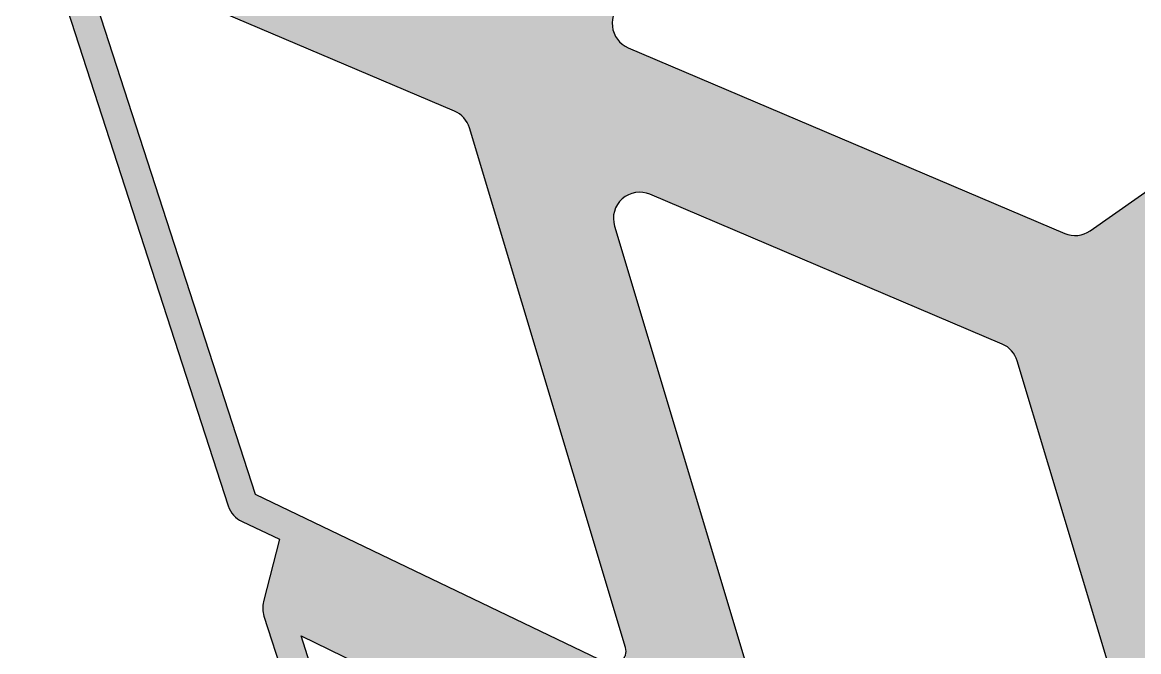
# Model space of a CAD drawing. Extents: x 181 to 485, y 440 to 775.
# Drawn here: x 181.5 to 266.4, y 603.7 to 651.6 of the extents above; entities that cross this region are included whole.
import ezdxf

# ---------------------------------------------------------------- set-up
doc = ezdxf.new("R2010")
doc.units = 0
doc.layers.add('LAYER_01', color=7, linetype='CONTINUOUS')

# ---------------------------------------------------------------- blocks, each defined once
blk = doc.blocks.new('*U1')
at = {"layer": 'LAYER_01', "linetype": 'CONTINUOUS'}
for points in [[(187.089, 645.864), (182.312, 665.465), (187.089, 668.511)], [(182.312, 660.608), (182.312, 665.465), (187.089, 645.864)], [(191.354, 654.604), (191.354, 665.04), (214.368, 644.819)], [(214.368, 644.819), (191.354, 665.04), (214.368, 655.255)], [(226.367, 607.377), (218.675, 654.451), (226.367, 659.869)], [(226.368, 651.522), (226.367, 659.869), (226.368, 659.87)], [(226.367, 651.457), (226.367, 659.869), (226.368, 651.522)], [(226.368, 651.522), (226.368, 659.87), (226.37, 651.587)], [(214.368, 644.819), (214.368, 655.255), (214.417, 644.798)], [(214.417, 644.798), (214.368, 655.255), (214.417, 655.234)], [(214.417, 644.798), (214.417, 655.234), (214.465, 644.775)], [(214.465, 644.775), (214.417, 655.234), (214.465, 655.213)], [(214.465, 644.775), (214.465, 655.213), (214.513, 644.75)], [(214.513, 644.75), (214.465, 655.213), (214.513, 655.193)], [(214.513, 644.75), (214.513, 655.193), (214.561, 644.725)], [(214.561, 644.725), (214.513, 655.193), (214.561, 655.173)], [(214.561, 644.725), (214.561, 655.173), (214.608, 644.697)], [(214.608, 644.697), (214.561, 655.173), (214.608, 655.153)], [(214.608, 644.697), (214.608, 655.153), (214.654, 644.669)], [(214.654, 644.669), (214.608, 655.153), (214.654, 655.133)], [(214.654, 644.669), (214.654, 655.133), (214.7, 644.639)], [(214.7, 644.639), (214.654, 655.133), (214.7, 655.114)], [(214.7, 644.639), (214.7, 655.114), (214.745, 644.608)], [(214.745, 644.608), (214.7, 655.114), (214.745, 655.094)], [(214.745, 644.608), (214.745, 655.094), (214.79, 644.575)], [(214.79, 644.575), (214.745, 655.094), (214.79, 655.075)], [(214.79, 644.575), (214.79, 655.075), (214.833, 644.541)], [(214.833, 644.541), (214.79, 655.075), (214.833, 655.057)], [(214.833, 644.541), (214.833, 655.057), (214.876, 644.506)], [(214.876, 644.506), (214.833, 655.057), (214.876, 655.039)], [(214.876, 644.506), (214.876, 655.039), (214.918, 644.47)], [(214.918, 644.47), (214.876, 655.039), (214.918, 655.021)], [(214.918, 644.47), (214.918, 655.021), (214.959, 644.432)], [(214.959, 644.432), (214.918, 655.021), (214.959, 655.003)], [(214.959, 644.432), (214.959, 655.003), (214.999, 644.394)], [(214.999, 644.394), (214.959, 655.003), (214.999, 654.986)], [(214.999, 644.394), (214.999, 654.986), (215.038, 644.354)], [(215.038, 644.354), (214.999, 654.986), (215.038, 654.97)], [(215.038, 644.354), (215.038, 654.97), (215.076, 644.313)], [(215.076, 644.313), (215.038, 654.97), (215.076, 654.954)], [(215.076, 644.313), (215.076, 654.954), (215.112, 644.271)], [(215.112, 644.271), (215.076, 654.954), (215.112, 654.938)], [(215.112, 644.271), (215.112, 654.938), (215.148, 644.228)], [(215.148, 644.228), (215.112, 654.938), (215.148, 654.923)], [(215.148, 644.228), (215.148, 654.923), (215.182, 644.184)], [(215.182, 644.184), (215.148, 654.923), (215.182, 654.909)], [(215.182, 644.184), (215.182, 654.909), (215.215, 644.139)], [(215.215, 644.139), (215.182, 654.909), (215.215, 654.895)], [(215.215, 644.139), (215.215, 654.895), (215.246, 644.093)], [(215.246, 644.093), (215.215, 654.895), (215.246, 654.881)], [(215.246, 644.093), (215.246, 654.881), (215.276, 644.047)], [(215.276, 644.047), (215.246, 654.881), (215.276, 654.869)], [(215.276, 644.047), (215.276, 654.869), (215.305, 644)], [(215.305, 644), (215.276, 654.869), (215.305, 654.856)], [(215.305, 644), (215.305, 654.856), (215.333, 643.952)], [(215.333, 643.952), (215.305, 654.856), (215.333, 654.845)], [(215.333, 643.952), (215.333, 654.845), (215.359, 643.904)], [(215.359, 643.904), (215.333, 654.845), (215.359, 654.834)], [(215.359, 643.904), (215.359, 654.834), (215.383, 643.855)], [(215.383, 643.855), (215.359, 654.834), (215.383, 654.823)], [(215.383, 643.855), (215.383, 654.823), (215.407, 643.805)], [(215.407, 643.805), (215.383, 654.823), (215.407, 654.813)], [(215.407, 643.805), (215.407, 654.813), (215.428, 643.756)], [(215.428, 643.756), (215.407, 654.813), (215.428, 654.804)], [(215.428, 643.756), (215.428, 654.804), (215.449, 643.706)], [(215.449, 643.706), (215.428, 654.804), (215.449, 654.795)], [(215.449, 643.706), (215.449, 654.795), (215.468, 643.655)], [(215.468, 643.655), (215.449, 654.795), (215.468, 654.787)], [(215.468, 643.655), (215.468, 654.787), (215.485, 643.605)], [(215.485, 643.605), (215.468, 654.787), (215.485, 654.78)], [(215.485, 643.605), (215.485, 654.78), (215.501, 643.554)], [(215.501, 643.554), (215.485, 654.78), (215.501, 654.773)], [(215.501, 643.554), (215.501, 654.773), (216.74, 639.427)], [(216.74, 639.427), (215.501, 654.773), (216.74, 654.246)], [(216.74, 639.427), (216.74, 654.246), (216.797, 639.239)], [(216.797, 639.239), (216.74, 654.246), (216.797, 654.223)], [(216.797, 639.239), (216.797, 654.223), (216.855, 639.047)], [(216.855, 639.047), (216.797, 654.223), (216.855, 654.202)], [(216.855, 639.047), (216.855, 654.202), (216.913, 638.852)], [(216.913, 638.852), (216.855, 654.202), (216.913, 654.182)], [(216.913, 638.852), (216.913, 654.182), (216.973, 638.654)], [(216.973, 638.654), (216.913, 654.182), (216.973, 654.164)], [(216.973, 638.654), (216.973, 654.164), (217.033, 638.452)], [(217.033, 638.452), (216.973, 654.164), (217.033, 654.147)], [(217.033, 638.452), (217.033, 654.147), (217.095, 638.248)], [(217.095, 638.248), (217.033, 654.147), (217.095, 654.133)], [(217.095, 638.248), (217.095, 654.133), (217.157, 638.041)], [(217.157, 638.041), (217.095, 654.133), (217.157, 654.12)], [(217.157, 638.041), (217.157, 654.12), (217.22, 637.832)], [(217.22, 637.832), (217.157, 654.12), (217.22, 654.11)], [(217.22, 637.832), (217.22, 654.11), (217.283, 637.621)], [(217.283, 637.621), (217.22, 654.11), (217.283, 654.101)], [(217.283, 637.621), (217.283, 654.101), (217.347, 637.409)], [(217.347, 637.409), (217.283, 654.101), (217.347, 654.094)], [(217.347, 637.409), (217.347, 654.094), (217.411, 637.195)], [(217.411, 637.195), (217.347, 654.094), (217.411, 654.09)], [(217.411, 637.195), (217.411, 654.09), (217.476, 636.98)], [(217.476, 636.98), (217.411, 654.09), (217.476, 654.087)], [(217.476, 636.98), (217.476, 654.087), (217.54, 636.765)], [(217.54, 636.765), (217.476, 654.087), (217.54, 654.087)], [(217.605, 636.549), (217.54, 654.087), (217.605, 654.088)], [(217.54, 636.765), (217.54, 654.087), (217.605, 636.549)], [(217.67, 636.334), (217.605, 654.088), (217.67, 654.092)], [(217.605, 636.549), (217.605, 654.088), (217.67, 636.334)], [(217.734, 636.119), (217.67, 654.092), (217.734, 654.098)], [(217.67, 636.334), (217.67, 654.092), (217.734, 636.119)], [(217.799, 635.904), (217.734, 654.098), (217.799, 654.106)], [(217.734, 636.119), (217.734, 654.098), (217.799, 635.904)], [(217.863, 635.691), (217.799, 654.106), (217.863, 654.116)], [(217.799, 635.904), (217.799, 654.106), (217.863, 635.691)], [(217.926, 635.479), (217.863, 654.116), (217.926, 654.128)], [(217.863, 635.691), (217.863, 654.116), (217.926, 635.479)], [(217.989, 635.269), (217.926, 654.128), (217.989, 654.142)], [(217.926, 635.479), (217.926, 654.128), (217.989, 635.269)], [(218.052, 635.061), (217.989, 654.142), (218.052, 654.158)], [(217.989, 635.269), (217.989, 654.142), (218.052, 635.061)], [(218.114, 634.855), (218.052, 654.158), (218.114, 654.176)], [(218.052, 635.061), (218.052, 654.158), (218.114, 634.855)], [(218.175, 634.652), (218.114, 654.176), (218.175, 654.196)], [(218.114, 634.855), (218.114, 654.176), (218.175, 634.652)], [(218.235, 634.452), (218.175, 654.196), (218.235, 654.218)], [(218.175, 634.652), (218.175, 654.196), (218.235, 634.452)], [(218.294, 634.255), (218.235, 654.218), (218.294, 654.241)], [(218.235, 634.452), (218.235, 654.218), (218.294, 634.255)], [(218.352, 634.062), (218.294, 654.241), (218.352, 654.267)], [(218.294, 634.255), (218.294, 654.241), (218.352, 634.062)], [(218.409, 633.872), (218.352, 654.267), (218.409, 654.294)], [(218.352, 634.062), (218.352, 654.267), (218.409, 633.872)], [(218.465, 633.687), (218.409, 654.294), (218.465, 654.322)], [(218.409, 633.872), (218.409, 654.294), (218.465, 633.687)], [(218.519, 633.505), (218.465, 654.322), (218.519, 654.352)], [(218.465, 633.687), (218.465, 654.322), (218.519, 633.505)], [(218.572, 633.328), (218.519, 654.352), (218.572, 654.384)], [(218.519, 633.505), (218.519, 654.352), (218.572, 633.328)], [(218.624, 633.156), (218.572, 654.384), (218.624, 654.417)], [(218.572, 633.328), (218.572, 654.384), (218.624, 633.156)], [(218.675, 632.988), (218.624, 654.417), (218.675, 654.451)], [(218.624, 633.156), (218.624, 654.417), (218.675, 632.988)], [(218.675, 632.988), (218.675, 654.451), (226.367, 607.377)], [(187.089, 645.864), (187.089, 653.399), (187.089, 645.864)], [(187.089, 645.864), (187.089, 653.399), (187.089, 653.363)], [(187.089, 645.864), (187.089, 653.363), (187.09, 645.861)], [(187.09, 645.861), (187.089, 653.363), (187.09, 653.327)], [(187.09, 645.861), (187.09, 653.327), (187.092, 645.856)], [(187.092, 645.856), (187.09, 653.327), (187.092, 653.291)], [(187.092, 645.856), (187.092, 653.291), (187.094, 645.85)], [(187.094, 645.85), (187.092, 653.291), (187.094, 653.255)], [(187.094, 645.85), (187.094, 653.255), (187.097, 645.841)], [(187.097, 645.841), (187.094, 653.255), (187.097, 653.22)], [(187.097, 645.841), (187.097, 653.22), (187.1, 645.83)], [(187.1, 645.83), (187.097, 653.22), (187.1, 653.184)], [(187.1, 645.83), (187.1, 653.184), (187.104, 645.818)], [(187.104, 645.818), (187.1, 653.184), (187.104, 653.149)], [(187.104, 645.818), (187.104, 653.149), (187.109, 645.804)], [(187.109, 645.804), (187.104, 653.149), (187.109, 653.114)], [(187.109, 645.804), (187.109, 653.114), (187.114, 645.788)], [(187.114, 645.788), (187.109, 653.114), (187.114, 653.079)], [(187.114, 645.788), (187.114, 653.079), (187.12, 645.77)], [(187.12, 645.77), (187.114, 653.079), (187.12, 653.044)], [(187.12, 645.77), (187.12, 653.044), (187.133, 645.728)], [(187.133, 645.728), (187.12, 653.044), (187.133, 652.976)], [(187.133, 645.728), (187.133, 652.976), (187.149, 645.68)], [(187.149, 645.68), (187.133, 652.976), (187.149, 652.908)], [(187.149, 645.68), (187.149, 652.908), (187.167, 645.625)], [(187.167, 645.625), (187.149, 652.908), (187.167, 652.842)], [(187.167, 645.625), (187.167, 652.842), (187.187, 645.564)], [(187.187, 645.564), (187.167, 652.842), (187.187, 652.777)], [(187.187, 645.564), (187.187, 652.777), (197.153, 614.801)], [(197.153, 614.801), (187.187, 652.777), (197.153, 622.014)], [(226.367, 607.377), (226.367, 651.457), (226.369, 607.371)], [(226.369, 607.371), (226.367, 651.457), (226.369, 651.392)], [(226.369, 607.371), (226.369, 651.392), (226.373, 607.359)], [(226.373, 607.359), (226.369, 651.392), (226.373, 651.328)], [(226.373, 607.359), (226.373, 651.328), (226.378, 607.34)], [(226.378, 607.34), (226.373, 651.328), (226.378, 651.265)], [(226.378, 607.34), (226.378, 651.265), (226.386, 607.314)], [(226.386, 607.314), (226.378, 651.265), (226.386, 651.202)], [(226.386, 607.314), (226.386, 651.202), (226.396, 607.282)], [(226.396, 607.282), (226.386, 651.202), (226.396, 651.138)], [(226.396, 607.282), (226.396, 651.138), (226.408, 607.242)], [(226.408, 607.242), (226.396, 651.138), (226.408, 651.075)], [(226.408, 607.242), (226.408, 651.075), (226.422, 607.195)], [(226.422, 607.195), (226.408, 651.075), (226.422, 651.011)], [(226.422, 607.195), (226.422, 651.011), (226.438, 607.141)], [(226.438, 607.141), (226.422, 651.011), (226.438, 650.948)], [(226.438, 607.141), (226.438, 650.948), (226.457, 607.079)], [(226.457, 607.079), (226.438, 650.948), (226.457, 650.884)], [(226.457, 607.079), (226.457, 650.884), (226.458, 607.075)], [(226.458, 607.075), (226.457, 650.884), (226.458, 650.881)], [(226.458, 636.662), (226.458, 650.881), (226.458, 636.698)], [(226.458, 636.698), (226.458, 650.881), (226.458, 650.879)], [(226.458, 636.698), (226.458, 650.879), (226.459, 636.733)], [(226.459, 636.733), (226.458, 650.879), (226.459, 650.876)], [(226.459, 636.733), (226.459, 650.876), (226.461, 636.769)], [(226.461, 636.769), (226.459, 650.876), (226.461, 650.871)], [(226.461, 636.769), (226.461, 650.871), (226.463, 636.805)], [(226.463, 636.805), (226.461, 650.871), (226.463, 650.864)], [(226.463, 636.805), (226.463, 650.864), (226.466, 636.841)], [(226.466, 636.841), (226.463, 650.864), (226.466, 650.854)], [(226.466, 636.841), (226.466, 650.854), (226.47, 636.877)], [(226.47, 636.877), (226.466, 650.854), (226.47, 650.843)], [(226.47, 636.877), (226.47, 650.843), (226.474, 636.913)], [(226.474, 636.913), (226.47, 650.843), (226.474, 650.83)], [(226.474, 636.913), (226.474, 650.83), (226.477, 636.933)], [(226.477, 636.933), (226.474, 650.83), (226.477, 650.821)], [(226.477, 636.933), (226.477, 650.821), (226.479, 636.949)], [(226.479, 636.949), (226.477, 650.821), (226.479, 650.815)], [(226.479, 636.949), (226.479, 650.815), (226.485, 636.984)], [(226.485, 636.984), (226.479, 650.815), (226.485, 650.8)], [(226.485, 636.984), (226.485, 650.8), (226.491, 637.02)], [(226.491, 637.02), (226.485, 650.8), (226.491, 650.783)], [(226.491, 637.02), (226.491, 650.783), (226.498, 637.056)], [(226.498, 637.056), (226.491, 650.783), (226.498, 650.764)], [(226.498, 637.056), (226.498, 650.764), (226.5, 637.064)], [(226.5, 637.064), (226.498, 650.764), (226.5, 650.759)], [(226.5, 637.064), (226.5, 650.759), (226.506, 637.091)], [(226.506, 637.091), (226.5, 650.759), (226.506, 650.744)], [(226.506, 637.091), (226.506, 650.744), (226.514, 637.127)], [(226.514, 637.127), (226.506, 650.744), (226.514, 650.724)], [(226.514, 637.127), (226.514, 650.724), (226.523, 637.162)], [(226.523, 637.162), (226.514, 650.724), (226.523, 650.702)], [(226.523, 637.162), (226.523, 650.702), (226.525, 637.17)], [(226.525, 637.17), (226.523, 650.702), (226.525, 650.697)], [(226.525, 637.17), (226.525, 650.697), (226.533, 637.197)], [(226.533, 637.197), (226.525, 650.697), (226.533, 650.68)], [(226.533, 637.197), (226.533, 650.68), (226.543, 637.232)], [(226.543, 637.232), (226.533, 650.68), (226.543, 650.657)], [(226.543, 637.232), (226.543, 650.657), (226.552, 637.263)], [(226.552, 637.263), (226.543, 650.657), (226.552, 650.635)], [(226.552, 637.263), (226.552, 650.635), (226.554, 637.267)], [(226.554, 637.267), (226.552, 650.635), (226.554, 650.633)], [(226.554, 637.267), (226.554, 650.633), (226.565, 637.301)], [(226.565, 637.301), (226.554, 650.633), (226.565, 650.609)], [(226.565, 637.301), (226.565, 650.609), (226.577, 637.335)], [(226.577, 637.335), (226.565, 650.609), (226.577, 650.584)], [(226.577, 637.335), (226.577, 650.584), (226.582, 637.348)], [(226.582, 637.348), (226.577, 650.584), (226.582, 650.575)], [(226.582, 637.348), (226.582, 650.575), (226.59, 637.369)], [(226.59, 637.369), (226.582, 650.575), (226.59, 650.56)], [(226.59, 637.369), (226.59, 650.56), (226.603, 637.403)], [(226.603, 637.403), (226.59, 650.56), (226.603, 650.534)], [(226.603, 637.403), (226.603, 650.534), (226.613, 637.428)], [(226.613, 637.428), (226.603, 650.534), (226.613, 650.515)], [(226.613, 637.428), (226.613, 650.515), (226.617, 637.437)], [(226.617, 637.437), (226.613, 650.515), (226.617, 650.509)], [(226.617, 637.437), (226.617, 650.509), (226.631, 637.47)], [(226.631, 637.47), (226.617, 650.509), (226.631, 650.483)], [(226.631, 637.47), (226.631, 650.483), (226.646, 637.503)], [(226.646, 637.503), (226.631, 650.483), (226.646, 650.457)], [(226.646, 637.503), (226.646, 650.457), (226.647, 637.504)], [(226.647, 637.504), (226.646, 650.457), (226.647, 650.456)], [(226.647, 637.504), (226.647, 650.456), (226.662, 637.535)], [(226.662, 637.535), (226.647, 650.456), (226.662, 650.431)], [(226.662, 637.535), (226.662, 650.431), (226.678, 637.568)], [(226.678, 637.568), (226.662, 650.431), (226.678, 650.405)], [(226.678, 637.568), (226.678, 650.405), (226.683, 637.576)], [(226.683, 637.576), (226.678, 650.405), (226.683, 650.398)], [(226.683, 637.576), (226.683, 650.398), (226.695, 637.599)], [(226.695, 637.599), (226.683, 650.398), (226.695, 650.38)], [(226.695, 637.599), (226.695, 650.38), (226.712, 637.631)], [(226.712, 637.631), (226.695, 650.38), (226.712, 650.354)], [(226.712, 637.631), (226.712, 650.354), (226.72, 637.645)], [(226.72, 637.645), (226.712, 650.354), (226.72, 650.341)], [(226.72, 637.645), (226.72, 650.341), (226.73, 637.662)], [(226.73, 637.662), (226.72, 650.341), (226.73, 650.328)], [(226.73, 637.662), (226.73, 650.328), (226.748, 637.693)], [(226.748, 637.693), (226.73, 650.328), (226.748, 650.302)], [(226.748, 637.693), (226.748, 650.302), (226.76, 637.712)], [(226.76, 637.712), (226.748, 650.302), (226.76, 650.286)], [(226.76, 637.712), (226.76, 650.286), (226.767, 637.723)], [(226.767, 637.723), (226.76, 650.286), (226.767, 650.277)], [(226.767, 637.723), (226.767, 650.277), (226.786, 637.753)], [(226.786, 637.753), (226.767, 650.277), (226.786, 650.252)], [(226.786, 637.753), (226.786, 650.252), (226.801, 637.776)], [(226.801, 637.776), (226.786, 650.252), (226.801, 650.232)], [(226.801, 637.776), (226.801, 650.232), (226.806, 637.782)], [(226.806, 637.782), (226.801, 650.232), (226.806, 650.226)], [(226.806, 637.782), (226.806, 650.226), (226.826, 637.811)], [(226.826, 637.811), (226.806, 650.226), (226.826, 650.202)], [(226.826, 637.811), (226.826, 650.202), (226.844, 637.837)], [(226.844, 637.837), (226.826, 650.202), (226.844, 650.179)], [(226.844, 637.837), (226.844, 650.179), (226.847, 637.84)], [(226.847, 637.84), (226.844, 650.179), (226.847, 650.177)], [(226.847, 637.84), (226.847, 650.177), (226.868, 637.868)], [(226.868, 637.868), (226.847, 650.177), (226.868, 650.153)], [(226.868, 637.868), (226.868, 650.153), (226.889, 637.896)], [(226.889, 637.896), (226.868, 650.153), (226.889, 650.129)], [(226.889, 637.896), (226.889, 650.129), (226.889, 637.896)], [(226.889, 637.896), (226.889, 650.129), (226.889, 650.128)], [(226.889, 637.896), (226.889, 650.128), (226.933, 637.95)], [(226.933, 637.95), (226.889, 650.128), (226.933, 650.082)], [(226.933, 637.95), (226.933, 650.082), (226.936, 637.953)], [(226.936, 637.953), (226.933, 650.082), (226.936, 650.079)], [(226.936, 637.953), (226.936, 650.079), (226.979, 638.002)], [(226.979, 638.002), (226.936, 650.079), (226.979, 650.036)], [(226.979, 638.002), (226.979, 650.036), (226.984, 638.007)], [(226.984, 638.007), (226.979, 650.036), (226.984, 650.032)], [(226.984, 638.007), (226.984, 650.032), (227.026, 638.052)], [(227.026, 638.052), (226.984, 650.032), (227.026, 649.993)], [(227.026, 638.052), (227.026, 649.993), (227.033, 638.059)], [(227.033, 638.059), (227.026, 649.993), (227.033, 649.986)], [(227.033, 638.059), (227.033, 649.986), (227.074, 638.099)], [(227.074, 638.099), (227.033, 649.986), (227.074, 649.95)], [(227.074, 638.099), (227.074, 649.95), (227.084, 638.109)], [(227.084, 638.109), (227.074, 649.95), (227.084, 649.942)], [(227.084, 638.109), (227.084, 649.942), (227.124, 638.145)], [(227.124, 638.145), (227.084, 649.942), (227.124, 649.91)], [(227.124, 638.145), (227.124, 649.91), (227.136, 638.156)], [(227.136, 638.156), (227.124, 649.91), (227.136, 649.9)], [(227.136, 638.156), (227.136, 649.9), (227.175, 638.189)], [(227.175, 638.189), (227.136, 649.9), (227.175, 649.871)], [(227.175, 638.189), (227.175, 649.871), (227.189, 638.201)], [(227.189, 638.201), (227.175, 649.871), (227.189, 649.86)], [(227.189, 638.201), (227.189, 649.86), (227.227, 638.232)], [(227.227, 638.232), (227.189, 649.86), (227.227, 649.833)], [(227.227, 638.232), (227.227, 649.833), (227.244, 638.244)], [(227.244, 638.244), (227.227, 649.833), (227.244, 649.821)], [(227.244, 638.244), (227.244, 649.821), (227.282, 638.273)], [(227.282, 638.273), (227.244, 649.821), (227.282, 649.796)], [(227.282, 638.273), (227.282, 649.796), (227.299, 638.285)], [(227.299, 638.285), (227.282, 649.796), (227.299, 649.785)], [(227.299, 638.285), (227.299, 649.785), (227.339, 638.313)], [(227.339, 638.313), (227.299, 649.785), (227.339, 649.761)], [(227.339, 638.313), (227.339, 649.761), (227.355, 638.323)], [(227.355, 638.323), (227.339, 649.761), (227.355, 649.751)], [(227.355, 638.323), (227.355, 649.751), (227.397, 638.351)], [(227.397, 638.351), (227.355, 649.751), (227.397, 649.727)], [(227.397, 638.351), (227.397, 649.727), (227.411, 638.36)], [(227.411, 638.36), (227.397, 649.727), (227.411, 649.719)], [(227.411, 638.36), (227.411, 649.719), (227.427, 638.369)], [(227.427, 638.369), (227.411, 649.719), (227.427, 649.711)], [(227.427, 638.369), (227.427, 649.711), (227.457, 638.387)], [(227.457, 638.387), (227.427, 649.711), (227.457, 649.695)], [(227.457, 638.387), (227.457, 649.695), (227.469, 638.393)], [(227.469, 638.393), (227.457, 649.695), (227.469, 649.689)], [(227.469, 638.393), (227.469, 649.689), (227.488, 638.404)], [(227.488, 638.404), (227.469, 649.689), (227.488, 649.68)], [(227.488, 638.404), (227.488, 649.68), (227.519, 638.421)], [(227.519, 638.421), (227.488, 649.68), (227.519, 649.665)], [(227.519, 638.421), (227.519, 649.665), (227.526, 638.425)], [(227.526, 638.425), (227.519, 649.665), (227.526, 649.661)], [(227.526, 638.425), (227.526, 649.661), (227.551, 638.438)], [(227.551, 638.438), (227.526, 649.661), (227.551, 649.651)], [(227.551, 638.438), (227.551, 649.651), (227.583, 638.453)], [(227.583, 638.453), (227.551, 649.651), (227.583, 649.636)], [(227.583, 638.453), (227.583, 649.636), (227.585, 638.454)], [(227.585, 638.454), (227.583, 649.636), (227.585, 649.635)], [(227.585, 638.454), (227.585, 649.635), (227.615, 638.469)], [(227.615, 638.469), (227.585, 649.635), (227.615, 649.623)], [(227.615, 638.469), (227.615, 649.623), (227.647, 638.484)], [(227.647, 638.484), (227.615, 649.623), (227.647, 649.609)], [(227.647, 638.484), (227.647, 649.609), (227.68, 638.498)], [(227.68, 638.498), (227.647, 649.609), (227.68, 649.595)], [(227.68, 638.498), (227.68, 649.595), (227.713, 638.511)], [(227.713, 638.511), (227.68, 649.595), (227.713, 649.581)], [(227.713, 638.511), (227.713, 649.581), (227.747, 638.525)], [(227.747, 638.525), (227.713, 649.581), (227.747, 649.566)], [(227.747, 638.525), (227.747, 649.566), (227.781, 638.537)], [(227.781, 638.537), (227.747, 649.566), (227.781, 649.552)], [(227.781, 638.537), (227.781, 649.552), (227.815, 638.549)], [(227.815, 638.549), (227.781, 649.552), (227.815, 649.538)], [(227.815, 638.549), (227.815, 649.538), (227.849, 638.56)], [(227.849, 638.56), (227.815, 649.538), (227.849, 649.523)], [(227.849, 638.56), (227.849, 649.523), (227.884, 638.571)], [(227.884, 638.571), (227.849, 649.523), (227.884, 649.508)], [(227.884, 638.571), (227.884, 649.508), (227.918, 638.581)], [(227.918, 638.581), (227.884, 649.508), (227.918, 649.494)], [(227.918, 638.581), (227.918, 649.494), (227.953, 638.591)], [(227.953, 638.591), (227.918, 649.494), (227.953, 649.479)], [(227.953, 638.591), (227.953, 649.479), (227.989, 638.599)], [(227.989, 638.599), (227.953, 649.479), (227.989, 649.464)], [(227.989, 638.599), (227.989, 649.464), (228.024, 638.608)], [(228.024, 638.608), (227.989, 649.464), (228.024, 649.449)], [(228.024, 638.608), (228.024, 649.449), (228.06, 638.615)], [(228.06, 638.615), (228.024, 649.449), (228.06, 649.434)], [(228.06, 638.615), (228.06, 649.434), (228.095, 638.622)], [(228.095, 638.622), (228.06, 649.434), (228.095, 649.418)], [(228.095, 638.622), (228.095, 649.418), (228.131, 638.628)], [(228.131, 638.628), (228.095, 649.418), (228.131, 649.403)], [(228.131, 638.628), (228.131, 649.403), (228.167, 638.634)], [(228.167, 638.634), (228.131, 649.403), (228.167, 649.388)], [(228.167, 638.634), (228.167, 649.388), (228.203, 638.639)], [(228.203, 638.639), (228.167, 649.388), (228.203, 649.373)], [(228.203, 638.639), (228.203, 649.373), (228.239, 638.643)], [(228.239, 638.643), (228.203, 649.373), (228.239, 649.357)], [(228.239, 638.643), (228.239, 649.357), (228.275, 638.647)], [(228.275, 638.647), (228.239, 649.357), (228.275, 649.342)], [(228.275, 638.647), (228.275, 649.342), (228.311, 638.65)], [(228.311, 638.65), (228.275, 649.342), (228.311, 649.326)], [(228.311, 638.65), (228.311, 649.326), (228.348, 638.652)], [(228.348, 638.652), (228.311, 649.326), (228.348, 649.311)], [(228.348, 638.652), (228.348, 649.311), (228.384, 638.654)], [(228.384, 638.654), (228.348, 649.311), (228.384, 649.296)], [(228.384, 638.654), (228.384, 649.296), (228.42, 638.655)], [(228.42, 638.655), (228.384, 649.296), (228.42, 649.28)], [(228.42, 638.655), (228.42, 649.28), (228.456, 638.655)], [(228.456, 638.655), (228.42, 649.28), (228.456, 649.265)], [(228.456, 638.655), (228.456, 649.265), (228.492, 638.655)], [(228.492, 638.655), (228.456, 649.265), (228.492, 649.25)], [(228.492, 638.655), (228.492, 649.25), (228.528, 638.654)], [(228.528, 638.654), (228.492, 649.25), (228.528, 649.234)], [(228.528, 638.654), (228.528, 649.234), (228.564, 638.652)], [(228.564, 638.652), (228.528, 649.234), (228.564, 649.219)], [(228.564, 638.652), (228.564, 649.219), (228.6, 638.65)], [(228.6, 638.65), (228.564, 649.219), (228.6, 649.204)], [(228.6, 638.65), (228.6, 649.204), (228.636, 638.647)], [(228.636, 638.647), (228.6, 649.204), (228.636, 649.189)], [(228.636, 638.647), (228.636, 649.189), (228.671, 638.644)], [(228.671, 638.644), (228.636, 649.189), (228.671, 649.173)], [(228.671, 638.644), (228.671, 649.173), (228.707, 638.64)], [(228.707, 638.64), (228.671, 649.173), (228.707, 649.158)], [(228.707, 638.64), (228.707, 649.158), (228.742, 638.635)], [(228.742, 638.635), (228.707, 649.158), (228.742, 649.143)], [(228.742, 638.635), (228.742, 649.143), (228.777, 638.63)], [(228.777, 638.63), (228.742, 649.143), (228.777, 649.128)], [(228.777, 638.63), (228.777, 649.128), (228.812, 638.624)], [(228.812, 638.624), (228.777, 649.128), (228.812, 649.114)], [(228.812, 638.624), (228.812, 649.114), (228.846, 638.617)], [(228.846, 638.617), (228.812, 649.114), (228.846, 649.099)], [(228.846, 638.617), (228.846, 649.099), (228.881, 638.61)], [(228.881, 638.61), (228.846, 649.099), (228.881, 649.084)], [(228.881, 638.61), (228.881, 649.084), (228.915, 638.602)], [(228.915, 638.602), (228.881, 649.084), (228.915, 649.07)], [(228.915, 638.602), (228.915, 649.07), (228.983, 638.585)], [(228.983, 638.585), (228.915, 649.07), (228.983, 649.041)], [(228.983, 638.585), (228.983, 649.041), (229.049, 638.566)], [(229.049, 638.566), (228.983, 649.041), (229.049, 649.013)], [(229.049, 638.566), (229.049, 649.013), (229.114, 638.544)], [(229.114, 638.544), (229.049, 649.013), (229.114, 648.985)], [(229.114, 638.544), (229.114, 648.985), (229.178, 638.521)], [(229.178, 638.521), (229.114, 648.985), (229.178, 648.958)], [(229.178, 638.521), (229.178, 648.958), (229.24, 638.496)], [(229.24, 638.496), (229.178, 648.958), (229.24, 648.931)], [(229.24, 638.496), (229.24, 648.931), (256.049, 627.097)], [(256.049, 627.097), (229.24, 648.931), (256.049, 637.533)], [(268.139, 589.354), (262.736, 635.718), (268.139, 639.523)], [(256.049, 627.097), (256.049, 637.533), (256.098, 627.076)], [(256.098, 627.076), (256.049, 637.533), (256.098, 637.512)], [(256.098, 627.076), (256.098, 637.512), (256.146, 627.053)], [(256.146, 627.053), (256.098, 637.512), (256.146, 637.492)], [(256.146, 627.053), (256.146, 637.492), (256.194, 627.029)], [(256.194, 627.029), (256.146, 637.492), (256.194, 637.472)], [(256.194, 627.029), (256.194, 637.472), (256.241, 627.003)], [(256.241, 627.003), (256.194, 637.472), (256.241, 637.451)], [(256.241, 627.003), (256.241, 637.451), (256.289, 626.976)], [(256.289, 626.976), (256.241, 637.451), (256.289, 637.431)], [(256.289, 626.976), (256.289, 637.431), (256.335, 626.947)], [(256.335, 626.947), (256.289, 637.431), (256.335, 637.412)], [(256.335, 626.947), (256.335, 637.412), (256.381, 626.918)], [(256.381, 626.918), (256.335, 637.412), (256.381, 637.392)], [(256.381, 626.918), (256.381, 637.392), (256.426, 626.886)], [(256.426, 626.886), (256.381, 637.392), (256.426, 637.373)], [(256.426, 626.886), (256.426, 637.373), (256.471, 626.854)], [(256.471, 626.854), (256.426, 637.373), (256.471, 637.354)], [(256.471, 626.854), (256.471, 637.354), (256.514, 626.82)], [(256.514, 626.82), (256.471, 637.354), (256.514, 637.335)], [(256.514, 626.82), (256.514, 637.335), (256.557, 626.785)], [(256.557, 626.785), (256.514, 637.335), (256.557, 637.317)], [(256.557, 626.785), (256.557, 637.317), (256.599, 626.748)], [(256.599, 626.748), (256.557, 637.317), (256.599, 637.299)], [(256.599, 626.748), (256.599, 637.299), (256.64, 626.711)], [(256.64, 626.711), (256.599, 637.299), (256.64, 637.282)], [(256.64, 626.711), (256.64, 637.282), (256.68, 626.672)], [(256.68, 626.672), (256.64, 637.282), (256.68, 637.265)], [(256.68, 626.672), (256.68, 637.265), (256.719, 626.632)], [(256.719, 626.632), (256.68, 637.265), (256.719, 637.248)], [(256.719, 626.632), (256.719, 637.248), (256.756, 626.591)], [(256.756, 626.591), (256.719, 637.248), (256.756, 637.232)], [(256.756, 626.591), (256.756, 637.232), (256.793, 626.549)], [(256.793, 626.549), (256.756, 637.232), (256.793, 637.217)], [(256.793, 626.549), (256.793, 637.217), (256.828, 626.506)], [(256.828, 626.506), (256.793, 637.217), (256.828, 637.202)], [(256.828, 626.506), (256.828, 637.202), (256.862, 626.462)], [(256.862, 626.462), (256.828, 637.202), (256.862, 637.187)], [(256.862, 626.462), (256.862, 637.187), (256.895, 626.417)], [(256.895, 626.417), (256.862, 637.187), (256.895, 637.173)], [(256.895, 626.417), (256.895, 637.173), (256.927, 626.372)], [(256.927, 626.372), (256.895, 637.173), (256.927, 637.16)], [(256.927, 626.372), (256.927, 637.16), (256.957, 626.325)], [(256.957, 626.325), (256.927, 637.16), (256.957, 637.147)], [(256.957, 626.325), (256.957, 637.147), (256.986, 626.278)], [(256.986, 626.278), (256.957, 637.147), (256.986, 637.135)], [(256.986, 626.278), (256.986, 637.135), (257.013, 626.23)], [(257.013, 626.23), (256.986, 637.135), (257.013, 637.123)], [(257.013, 626.23), (257.013, 637.123), (257.039, 626.182)], [(257.039, 626.182), (257.013, 637.123), (257.039, 637.112)], [(257.039, 626.182), (257.039, 637.112), (257.064, 626.133)], [(257.064, 626.133), (257.039, 637.112), (257.064, 637.102)], [(257.064, 626.133), (257.064, 637.102), (257.087, 626.084)], [(257.087, 626.084), (257.064, 637.102), (257.087, 637.092)], [(257.087, 626.084), (257.087, 637.092), (257.109, 626.034)], [(257.109, 626.034), (257.087, 637.092), (257.109, 637.082)], [(257.109, 626.034), (257.109, 637.082), (257.129, 625.984)], [(257.129, 625.984), (257.109, 637.082), (257.129, 637.074)], [(257.129, 625.984), (257.129, 637.074), (257.148, 625.934)], [(257.148, 625.934), (257.129, 637.074), (257.148, 637.066)], [(257.148, 625.934), (257.148, 637.066), (257.166, 625.883)], [(257.166, 625.883), (257.148, 637.066), (257.166, 637.058)], [(257.166, 625.883), (257.166, 637.058), (257.182, 625.832)], [(257.182, 625.832), (257.166, 637.058), (257.182, 637.052)], [(226.458, 607.075), (226.458, 636.662), (226.458, 607.075)], [(226.458, 607.075), (226.458, 636.662), (226.458, 636.626)], [(226.458, 607.075), (226.458, 636.626), (226.459, 607.072)], [(226.459, 607.072), (226.458, 636.626), (226.459, 636.591)], [(226.459, 607.072), (226.459, 636.591), (226.46, 607.067)], [(226.46, 607.067), (226.459, 636.591), (226.46, 636.555)], [(226.46, 607.067), (226.46, 636.555), (226.462, 607.06)], [(226.462, 607.06), (226.46, 636.555), (226.462, 636.52)], [(226.462, 607.06), (226.462, 636.52), (226.465, 607.051)], [(226.465, 607.051), (226.462, 636.52), (226.465, 636.485)], [(226.465, 607.051), (226.465, 636.485), (226.468, 607.04)], [(226.468, 607.04), (226.465, 636.485), (226.468, 636.45)], [(226.468, 607.04), (226.468, 636.45), (226.472, 607.027)], [(226.472, 607.027), (226.468, 636.45), (226.472, 636.415)], [(226.472, 607.027), (226.472, 636.415), (226.482, 606.995)], [(226.482, 606.995), (226.472, 636.415), (226.482, 636.346)], [(226.482, 606.995), (226.482, 636.346), (226.494, 606.956)], [(226.494, 606.956), (226.482, 636.346), (226.494, 636.278)], [(226.494, 606.956), (226.494, 636.278), (226.508, 606.909)], [(226.508, 606.909), (226.494, 636.278), (226.508, 636.211)], [(226.508, 606.909), (226.508, 636.211), (226.524, 606.855)], [(226.524, 606.855), (226.508, 636.211), (226.524, 636.145)], [(257.182, 625.832), (257.182, 637.052), (260.801, 613.781)], [(260.801, 613.781), (257.182, 637.052), (260.801, 635.513)], [(226.524, 606.855), (226.524, 636.145), (226.542, 606.794)], [(226.542, 606.794), (226.524, 636.145), (226.542, 636.08)], [(226.542, 606.794), (226.542, 636.08), (227.377, 604.016)], [(227.377, 604.016), (226.542, 636.08), (227.377, 633.302)], [(260.801, 613.781), (260.801, 635.513), (260.858, 613.593)], [(260.858, 613.593), (260.801, 635.513), (260.858, 635.489)], [(260.858, 613.593), (260.858, 635.489), (260.916, 613.401)], [(260.916, 613.401), (260.858, 635.489), (260.916, 635.468)], [(260.916, 613.401), (260.916, 635.468), (260.974, 613.206)], [(260.974, 613.206), (260.916, 635.468), (260.974, 635.448)], [(260.974, 613.206), (260.974, 635.448), (261.034, 613.007)], [(261.034, 613.007), (260.974, 635.448), (261.034, 635.43)], [(261.034, 613.007), (261.034, 635.43), (261.094, 612.806)], [(261.094, 612.806), (261.034, 635.43), (261.094, 635.414)], [(261.094, 612.806), (261.094, 635.414), (261.156, 612.602)], [(261.156, 612.602), (261.094, 635.414), (261.156, 635.399)], [(261.156, 612.602), (261.156, 635.399), (261.218, 612.395)], [(261.218, 612.395), (261.156, 635.399), (261.218, 635.387)], [(261.218, 612.395), (261.218, 635.387), (261.281, 612.186)], [(261.281, 612.186), (261.218, 635.387), (261.281, 635.376)], [(261.281, 612.186), (261.281, 635.376), (261.344, 611.975)], [(261.344, 611.975), (261.281, 635.376), (261.344, 635.368)], [(261.344, 611.975), (261.344, 635.368), (261.408, 611.763)], [(261.408, 611.763), (261.344, 635.368), (261.408, 635.361)], [(261.408, 611.763), (261.408, 635.361), (261.472, 611.549)], [(261.472, 611.549), (261.408, 635.361), (261.472, 635.356)], [(261.472, 611.549), (261.472, 635.356), (261.536, 611.334)], [(261.536, 611.334), (261.472, 635.356), (261.536, 635.354)], [(261.731, 610.688), (261.666, 635.355), (261.731, 635.358)], [(261.795, 610.473), (261.731, 635.358), (261.795, 635.364)], [(261.731, 610.688), (261.731, 635.358), (261.795, 610.473)], [(261.86, 610.258), (261.795, 635.364), (261.86, 635.372)], [(261.795, 610.473), (261.795, 635.364), (261.86, 610.258)], [(261.924, 610.045), (261.86, 635.372), (261.924, 635.382)], [(261.86, 610.258), (261.86, 635.372), (261.924, 610.045)], [(261.987, 609.833), (261.924, 635.382), (261.987, 635.394)], [(261.924, 610.045), (261.924, 635.382), (261.987, 609.833)], [(262.05, 609.623), (261.987, 635.394), (262.05, 635.408)], [(261.987, 609.833), (261.987, 635.394), (262.05, 609.623)], [(262.113, 609.415), (262.05, 635.408), (262.113, 635.424)], [(262.05, 609.623), (262.05, 635.408), (262.113, 609.415)], [(262.175, 609.209), (262.113, 635.424), (262.175, 635.442)], [(262.113, 609.415), (262.113, 635.424), (262.175, 609.209)], [(262.236, 609.006), (262.175, 635.442), (262.236, 635.462)], [(262.175, 609.209), (262.175, 635.442), (262.236, 609.006)], [(262.296, 608.806), (262.236, 635.462), (262.296, 635.484)], [(262.236, 609.006), (262.236, 635.462), (262.296, 608.806)], [(262.355, 608.609), (262.296, 635.484), (262.355, 635.508)], [(262.296, 608.806), (262.296, 635.484), (262.355, 608.609)], [(262.413, 608.416), (262.355, 635.508), (262.413, 635.533)], [(262.355, 608.609), (262.355, 635.508), (262.413, 608.416)], [(262.47, 608.226), (262.413, 635.533), (262.47, 635.56)], [(262.413, 608.416), (262.413, 635.533), (262.47, 608.226)], [(262.526, 608.041), (262.47, 635.56), (262.526, 635.589)], [(262.47, 608.226), (262.47, 635.56), (262.526, 608.041)], [(262.58, 607.859), (262.526, 635.589), (262.58, 635.619)], [(262.526, 608.041), (262.526, 635.589), (262.58, 607.859)], [(262.633, 607.682), (262.58, 635.619), (262.633, 635.65)], [(262.58, 607.859), (262.58, 635.619), (262.633, 607.682)], [(262.685, 607.51), (262.633, 635.65), (262.685, 635.684)], [(262.633, 607.682), (262.633, 635.65), (262.685, 607.51)], [(262.736, 607.342), (262.685, 635.684), (262.736, 635.718)], [(262.685, 607.51), (262.685, 635.684), (262.736, 607.342)], [(262.736, 607.342), (262.736, 635.718), (268.139, 589.354)], [(261.536, 611.334), (261.536, 635.354), (261.601, 611.119)], [(261.601, 611.119), (261.536, 635.354), (261.601, 635.353)], [(261.666, 610.903), (261.601, 635.353), (261.666, 635.355)], [(261.601, 611.119), (261.601, 635.353), (261.666, 610.903)], [(261.666, 610.903), (261.666, 635.355), (261.731, 610.688)], [(227.377, 604.016), (227.377, 633.302), (227.386, 603.983)], [(227.386, 603.983), (227.377, 633.302), (227.386, 633.271)], [(227.386, 603.983), (227.386, 633.271), (227.394, 603.95)], [(227.394, 603.95), (227.386, 633.271), (227.394, 633.244)], [(227.394, 603.95), (227.394, 633.244), (227.398, 603.933)], [(227.398, 603.933), (227.394, 633.244), (227.398, 633.232)], [(227.398, 603.933), (227.398, 633.232), (227.401, 603.915)], [(227.401, 603.915), (227.398, 633.232), (227.401, 633.22)], [(227.401, 603.915), (227.401, 633.22), (227.404, 603.898)], [(227.404, 603.898), (227.401, 633.22), (227.404, 633.21)], [(227.404, 603.898), (227.404, 633.21), (227.407, 603.881)], [(227.407, 603.881), (227.404, 633.21), (227.407, 633.2)], [(227.407, 603.881), (227.407, 633.2), (227.41, 603.863)], [(227.41, 603.863), (227.407, 633.2), (227.41, 633.192)], [(227.41, 603.863), (227.41, 633.192), (227.412, 603.846)], [(227.412, 603.846), (227.41, 633.192), (227.412, 633.184)], [(227.412, 603.846), (227.412, 633.184), (227.414, 603.828)], [(227.414, 603.828), (227.412, 633.184), (227.414, 633.178)], [(227.414, 603.828), (227.414, 633.178), (227.416, 603.81)], [(227.416, 603.81), (227.414, 633.178), (227.416, 633.173)], [(227.416, 603.81), (227.416, 633.173), (227.417, 603.792)], [(227.417, 603.792), (227.416, 633.173), (227.417, 633.168)], [(227.417, 603.792), (227.417, 633.168), (227.418, 603.774)], [(227.418, 603.774), (227.417, 633.168), (227.418, 633.165)], [(227.418, 603.774), (227.418, 633.165), (227.419, 603.756)], [(227.419, 603.756), (227.418, 633.165), (227.419, 633.163)], [(227.419, 603.756), (227.419, 633.163), (227.419, 603.738)], [(227.419, 603.738), (227.419, 633.163), (227.419, 633.162)], [(227.419, 603.738), (227.419, 633.162), (227.419, 603.72)], [(227.419, 603.72), (227.419, 633.162), (227.419, 633.162)], [(227.419, 592.916), (227.419, 633.162), (230.483, 591.429)], [(230.483, 591.429), (227.419, 633.162), (230.483, 622.961)], [(230.483, 591.429), (230.483, 622.961), (230.528, 591.406)], [(230.528, 591.406), (230.483, 622.961), (230.528, 622.811)], [(230.528, 591.406), (230.528, 622.811), (230.573, 591.383)], [(230.573, 591.383), (230.528, 622.811), (230.573, 622.662)], [(230.573, 591.383), (230.573, 622.662), (230.617, 591.358)], [(230.617, 591.358), (230.573, 622.662), (230.617, 622.515)], [(197.153, 614.801), (197.153, 622.014), (197.169, 614.754)], [(197.169, 614.754), (197.153, 622.014), (197.169, 621.965)], [(197.169, 614.754), (197.169, 621.965), (197.186, 614.707)], [(197.186, 614.707), (197.169, 621.965), (197.186, 621.912)], [(197.186, 614.707), (197.186, 621.912), (197.205, 614.66)], [(197.205, 614.66), (197.186, 621.912), (197.205, 621.855)], [(197.205, 614.66), (197.205, 621.855), (197.225, 614.614)], [(197.225, 614.614), (197.205, 621.855), (197.225, 621.794)], [(197.225, 614.614), (197.225, 621.794), (197.246, 614.568)], [(197.246, 614.568), (197.225, 621.794), (197.246, 621.73)], [(230.617, 591.358), (230.617, 622.515), (230.661, 591.331)], [(230.661, 591.331), (230.617, 622.515), (230.661, 622.369)], [(230.661, 591.331), (230.661, 622.369), (230.704, 591.304)], [(230.704, 591.304), (230.661, 622.369), (230.704, 622.225)], [(230.704, 591.304), (230.704, 622.225), (230.747, 591.275)], [(230.747, 591.275), (230.704, 622.225), (230.747, 622.083)], [(230.747, 591.275), (230.747, 622.083), (230.789, 591.245)], [(230.789, 591.245), (230.747, 622.083), (230.789, 621.942)], [(230.789, 591.245), (230.789, 621.942), (230.83, 591.214)], [(230.83, 591.214), (230.789, 621.942), (230.83, 621.804)], [(230.83, 591.214), (230.83, 621.804), (230.871, 591.182)], [(230.871, 591.182), (230.83, 621.804), (230.871, 621.669)], [(197.246, 614.568), (197.246, 621.73), (197.268, 614.522)], [(197.268, 614.522), (197.246, 621.73), (197.268, 621.661)], [(197.268, 614.522), (197.268, 621.661), (197.291, 614.477)], [(197.291, 614.477), (197.268, 621.661), (197.291, 621.589)], [(197.291, 614.477), (197.291, 621.589), (197.316, 614.432)], [(197.316, 614.432), (197.291, 621.589), (197.316, 621.513)], [(197.316, 614.432), (197.316, 621.513), (197.342, 614.387)], [(197.342, 614.387), (197.316, 621.513), (197.342, 621.433)], [(197.342, 614.387), (197.342, 621.433), (197.369, 614.344)], [(197.369, 614.344), (197.342, 621.433), (197.369, 621.35)], [(197.369, 614.344), (197.369, 621.35), (197.397, 614.301)], [(197.397, 614.301), (197.369, 621.35), (197.397, 621.263)], [(197.397, 614.301), (197.397, 621.263), (197.426, 614.258)], [(197.426, 614.258), (197.397, 621.263), (197.426, 621.172)], [(197.426, 614.258), (197.426, 621.172), (197.457, 614.216)], [(197.457, 614.216), (197.426, 621.172), (197.457, 621.078)], [(197.457, 614.216), (197.457, 621.078), (197.488, 614.175)], [(197.488, 614.175), (197.457, 621.078), (197.488, 620.98)], [(197.488, 614.175), (197.488, 620.98), (197.521, 614.135)], [(197.521, 614.135), (197.488, 620.98), (197.521, 620.88)], [(230.871, 591.182), (230.871, 621.669), (230.911, 591.148)], [(230.911, 591.148), (230.871, 621.669), (230.911, 621.536)], [(230.911, 591.148), (230.911, 621.536), (230.95, 591.114)], [(230.95, 591.114), (230.911, 621.536), (230.95, 621.405)], [(230.95, 591.114), (230.95, 621.405), (230.988, 591.078)], [(230.988, 591.078), (230.95, 621.405), (230.988, 621.278)], [(230.988, 591.078), (230.988, 621.278), (231.026, 591.042)], [(231.026, 591.042), (230.988, 621.278), (231.026, 621.153)], [(231.026, 591.042), (231.026, 621.153), (231.062, 591.004)], [(231.062, 591.004), (231.026, 621.153), (231.062, 621.032)], [(231.062, 591.004), (231.062, 621.032), (231.098, 590.966)], [(231.098, 590.966), (231.062, 621.032), (231.098, 620.913)], [(197.521, 614.135), (197.521, 620.88), (197.555, 614.096)], [(197.555, 614.096), (197.521, 620.88), (197.555, 620.776)], [(197.555, 614.096), (197.555, 620.776), (197.589, 614.058)], [(197.589, 614.058), (197.555, 620.776), (197.589, 620.669)], [(197.589, 614.058), (197.589, 620.669), (197.625, 614.02)], [(197.625, 614.02), (197.589, 620.669), (197.625, 620.558)], [(197.625, 614.02), (197.625, 620.558), (197.662, 613.984)], [(197.662, 613.984), (197.625, 620.558), (197.662, 620.445)], [(197.662, 613.984), (197.662, 620.445), (197.699, 613.948)], [(197.699, 613.948), (197.662, 620.445), (197.699, 620.33)], [(197.699, 613.948), (197.699, 620.33), (197.738, 613.914)], [(197.738, 613.914), (197.699, 620.33), (197.738, 620.211)], [(197.738, 613.914), (197.738, 620.211), (197.777, 613.88)], [(197.777, 613.88), (197.738, 620.211), (197.777, 620.09)], [(197.777, 613.88), (197.777, 620.09), (197.817, 613.848)], [(197.817, 613.848), (197.777, 620.09), (197.817, 619.967)], [(231.098, 590.966), (231.098, 620.913), (231.132, 590.926)], [(231.132, 590.926), (231.098, 620.913), (231.132, 620.798)], [(231.132, 590.926), (231.132, 620.798), (231.166, 590.886)], [(231.166, 590.886), (231.132, 620.798), (231.166, 620.687)], [(231.166, 590.886), (231.166, 620.687), (231.198, 590.845)], [(231.198, 590.845), (231.166, 620.687), (231.198, 620.579)], [(231.198, 590.845), (231.198, 620.579), (231.229, 590.803)], [(231.229, 590.803), (231.198, 620.579), (231.229, 620.475)], [(231.229, 590.803), (231.229, 620.475), (231.26, 590.76)], [(231.26, 590.76), (231.229, 620.475), (231.26, 620.375)], [(231.26, 590.76), (231.26, 620.375), (231.289, 590.716)], [(231.289, 590.716), (231.26, 620.375), (231.289, 620.278)], [(231.289, 590.716), (231.289, 620.278), (231.316, 590.672)], [(231.316, 590.672), (231.289, 620.278), (231.316, 620.186)], [(231.316, 590.672), (231.316, 620.186), (231.343, 590.627)], [(231.343, 590.627), (231.316, 620.186), (231.343, 620.097)], [(231.343, 590.627), (231.343, 620.097), (231.368, 590.582)], [(231.368, 590.582), (231.343, 620.097), (231.368, 620.013)], [(197.817, 613.848), (197.817, 619.967), (197.857, 613.816)], [(197.857, 613.816), (197.817, 619.967), (197.857, 619.842)], [(197.857, 613.816), (197.857, 619.842), (197.899, 613.786)], [(197.899, 613.786), (197.857, 619.842), (197.899, 619.714)], [(197.899, 613.786), (197.899, 619.714), (197.941, 613.757)], [(197.941, 613.757), (197.899, 619.714), (197.941, 619.584)], [(197.941, 613.757), (197.941, 619.584), (197.983, 613.73)], [(197.983, 613.73), (197.941, 619.584), (197.983, 619.453)], [(197.983, 613.73), (197.983, 619.453), (198.026, 613.703)], [(198.026, 613.703), (197.983, 619.453), (198.026, 619.32)], [(198.026, 613.703), (198.026, 619.32), (198.07, 613.677)], [(198.07, 613.677), (198.026, 619.32), (198.07, 619.186)], [(231.368, 590.582), (231.368, 620.013), (231.392, 590.536)], [(231.392, 590.536), (231.368, 620.013), (231.392, 619.933)], [(231.392, 590.536), (231.392, 619.933), (231.415, 590.49)], [(231.415, 590.49), (231.392, 619.933), (231.415, 619.857)], [(231.415, 590.49), (231.415, 619.857), (231.437, 590.443)], [(231.437, 590.443), (231.415, 619.857), (231.437, 619.785)], [(231.437, 590.443), (231.437, 619.785), (231.457, 590.396)], [(231.457, 590.396), (231.437, 619.785), (231.457, 619.718)], [(231.457, 590.396), (231.457, 619.718), (231.476, 590.349)], [(231.476, 590.349), (231.457, 619.718), (231.476, 619.655)], [(231.476, 590.349), (231.476, 619.655), (231.494, 590.301)], [(231.494, 590.301), (231.476, 619.655), (231.494, 619.596)], [(231.494, 590.301), (231.494, 619.596), (231.51, 590.253)], [(231.51, 590.253), (231.494, 619.596), (231.51, 619.541)], [(231.51, 590.253), (231.51, 619.541), (231.525, 590.205)], [(231.525, 590.205), (231.51, 619.541), (231.525, 619.491)], [(231.525, 590.205), (231.525, 619.491), (238.052, 568.475)], [(238.052, 568.475), (231.525, 619.491), (238.052, 597.761)], [(198.07, 613.677), (198.07, 619.186), (198.114, 613.653)], [(198.114, 613.653), (198.07, 619.186), (198.114, 619.05)], [(198.114, 613.653), (198.114, 619.05), (198.158, 613.63)], [(198.158, 613.63), (198.114, 619.05), (198.158, 618.913)], [(198.158, 613.63), (198.158, 618.913), (198.203, 613.608)], [(198.203, 613.608), (198.158, 618.913), (198.203, 618.775)], [(198.203, 613.608), (198.203, 618.775), (199.206, 613.135)], [(199.206, 613.135), (198.203, 618.775), (199.206, 615.679)], [(199.206, 613.135), (199.206, 615.679), (201.061, 612.261)], [(201.061, 612.261), (199.206, 615.679), (201.061, 614.789)], [(201.061, 602.741), (201.061, 614.789), (202.692, 597.705)], [(202.692, 597.705), (201.061, 614.789), (202.692, 614.006)], [(202.692, 604.918), (202.692, 614.006), (225.986, 593.612)], [(225.986, 593.612), (202.692, 614.006), (225.986, 602.827)], [(201.061, 602.741), (199.872, 607.656), (201.061, 612.261)], [(199.799, 606.716), (199.797, 607.318), (199.799, 607.333)], [(199.802, 606.697), (199.799, 607.333), (199.802, 607.353)], [(199.799, 606.716), (199.799, 607.333), (199.802, 606.697)], [(199.805, 606.681), (199.802, 607.353), (199.805, 607.368)], [(199.802, 606.697), (199.802, 607.353), (199.805, 606.681)], [(199.808, 606.662), (199.805, 607.368), (199.808, 607.387)], [(199.805, 606.681), (199.805, 607.368), (199.808, 606.662)], [(199.811, 606.646), (199.808, 607.387), (199.811, 607.403)], [(199.808, 606.662), (199.808, 607.387), (199.811, 606.646)], [(199.815, 606.628), (199.811, 607.403), (199.815, 607.422)], [(199.811, 606.646), (199.811, 607.403), (199.815, 606.628)], [(199.818, 606.612), (199.815, 607.422), (199.818, 607.437)], [(199.815, 606.628), (199.815, 607.422), (199.818, 606.612)], [(199.822, 606.593), (199.818, 607.437), (199.822, 607.456)], [(199.818, 606.612), (199.818, 607.437), (199.822, 606.593)], [(199.826, 606.577), (199.822, 607.456), (199.826, 607.472)], [(199.822, 606.593), (199.822, 607.456), (199.826, 606.577)], [(199.83, 606.559), (199.826, 607.472), (199.83, 607.49)], [(199.826, 606.577), (199.826, 607.472), (199.83, 606.559)], [(199.834, 606.543), (199.83, 607.49), (199.834, 607.506)], [(199.83, 606.559), (199.83, 607.49), (199.834, 606.543)], [(199.839, 606.525), (199.834, 607.506), (199.839, 607.524)], [(199.834, 606.543), (199.834, 607.506), (199.839, 606.525)], [(199.843, 606.509), (199.839, 607.524), (199.843, 607.541)], [(199.839, 606.525), (199.839, 607.524), (199.843, 606.509)], [(199.852, 606.475), (199.843, 607.541), (199.852, 607.577)], [(199.843, 606.509), (199.843, 607.541), (199.852, 606.475)], [(199.862, 606.442), (199.852, 607.577), (199.862, 607.615)], [(199.852, 606.475), (199.852, 607.577), (199.862, 606.442)], [(199.872, 606.408), (199.862, 607.615), (199.872, 607.656)], [(199.862, 606.442), (199.862, 607.615), (199.872, 606.408)], [(199.872, 606.408), (199.872, 607.656), (201.061, 602.741)], [(199.776, 606.982), (199.775, 607.044), (199.776, 607.071)], [(199.775, 606.999), (199.775, 607.035), (199.775, 607.044)], [(199.775, 606.999), (199.775, 607.044), (199.776, 606.982)], [(199.777, 606.945), (199.776, 607.083), (199.777, 607.106)], [(199.776, 606.964), (199.776, 607.071), (199.776, 607.083)], [(199.776, 606.964), (199.776, 607.083), (199.777, 606.945)], [(199.776, 606.982), (199.776, 607.071), (199.776, 606.964)], [(199.779, 606.909), (199.777, 607.119), (199.779, 607.142)], [(199.777, 606.928), (199.777, 607.106), (199.777, 607.119)], [(199.777, 606.928), (199.777, 607.119), (199.779, 606.909)], [(199.777, 606.945), (199.777, 607.106), (199.777, 606.928)], [(199.781, 606.873), (199.779, 607.155), (199.781, 607.177)], [(199.779, 606.893), (199.779, 607.142), (199.779, 607.155)], [(199.779, 606.893), (199.779, 607.155), (199.781, 606.873)], [(199.779, 606.909), (199.779, 607.142), (199.779, 606.893)], [(199.782, 606.857), (199.781, 607.177), (199.782, 607.191)], [(199.781, 606.873), (199.781, 607.177), (199.782, 606.857)], [(199.784, 606.838), (199.782, 607.191), (199.784, 607.213)], [(199.782, 606.857), (199.782, 607.191), (199.784, 606.838)], [(199.785, 606.822), (199.784, 607.213), (199.785, 607.227)], [(199.784, 606.838), (199.784, 607.213), (199.785, 606.822)], [(199.788, 606.802), (199.785, 607.227), (199.788, 607.248)], [(199.785, 606.822), (199.785, 607.227), (199.788, 606.802)], [(199.789, 606.787), (199.788, 607.248), (199.789, 607.262)], [(199.788, 606.802), (199.788, 607.248), (199.789, 606.787)], [(199.792, 606.767), (199.789, 607.262), (199.792, 607.283)], [(199.789, 606.787), (199.789, 607.262), (199.792, 606.767)], [(199.794, 606.751), (199.792, 607.283), (199.794, 607.297)], [(199.792, 606.767), (199.792, 607.283), (199.794, 606.751)], [(199.797, 606.732), (199.794, 607.297), (199.797, 607.318)], [(199.794, 606.751), (199.794, 607.297), (199.797, 606.732)], [(199.797, 606.732), (199.797, 607.318), (199.799, 606.716)], [(202.692, 597.705), (202.692, 604.918), (205.917, 587.752)], [(205.917, 587.752), (202.692, 604.918), (205.917, 594.965)], [(227.419, 592.916), (227.419, 603.701), (227.419, 603.72)]]:
    blk.add_solid(points, dxfattribs=at)

msp = doc.modelspace()

# ---------------------------------------------------------------- linework, layer by layer
at = {"layer": 'LAYER_01'}
for p, q in [((181.485, 663.162), (197.153, 614.801)), ((262.736, 635.718), (297.57, 660.253)), ((214.368, 644.819), (189.872, 655.234)), ((187.187, 652.777), (199.206, 615.679)), ((227.585, 649.635), (260.801, 635.513)), ((227.377, 604.016), (215.501, 643.554)), ((256.049, 627.097), (229.24, 638.496)), ((226.542, 636.08), (238.052, 597.761)), ((269.206, 585.799), (257.182, 625.832)), ((199.206, 615.679), (225.986, 602.827)), ((198.203, 613.608), (201.061, 612.261)), ((201.061, 612.261), (199.839, 607.524)), ((199.872, 606.408), (205.917, 587.752)), ((215.878, 564.22), (202.692, 604.918)), ((202.692, 604.918), (230.483, 591.429))]:
    msp.add_line(p, q, dxfattribs=at)
for centre, radius, start, end in [((228.367, 651.476), 2, 125.15776, 246.96609), ((213.586, 642.978), 2, 16.7183, 66.96609), ((228.458, 636.655), 2, 66.96609, 196.7183), ((261.584, 637.353), 2, 246.96609, 305.15776), ((255.266, 625.257), 2, 16.7183, 66.96609), ((199.056, 615.417), 2, 197.95169, 244.75423), ((201.775, 607.025), 2, 165.53171, 197.95169), ((226.419, 603.729), 1, 244.364, 16.7183)]:
    msp.add_arc(centre, radius, start, end, dxfattribs=at)

# ---------------------------------------------------------------- block references
msp.add_blockref('*U1', (0, 0), dxfattribs=at)

doc.saveas('drawing.dxf')
